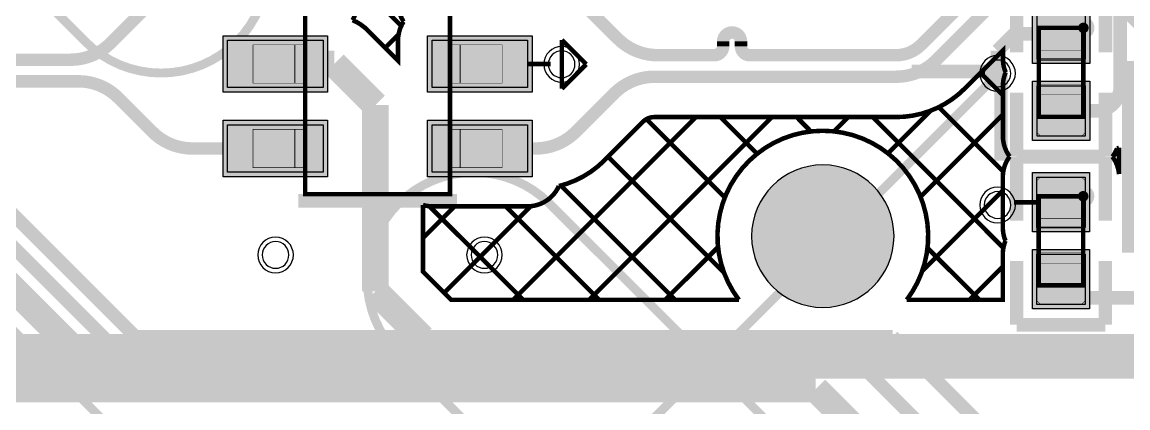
# Model space of a CAD drawing. Header units: millimetres. Extents: x -3 to 238, y -92 to 6.
# Drawn here: x 176.98 to 189.4, y -16.3 to -11.97 of the extents above; entities that cross this region are included whole.
import ezdxf

# ---------------------------------------------------------------- set-up
doc = ezdxf.new("R2010")
doc.units = ezdxf.units.MM
doc.header["$MEASUREMENT"] = 0
for name, color, linetype, true_color in [('Bottom-Layer', 7, 'Continuous', 0x0000ff), ('Bottom-Paste-Mask-Layer', 7, 'Continuous', 0x800000), ('Bottom-Silkscreen-Layer', 7, 'Continuous', 0x66cc33), ('Bottom-Solder-Mask-Layer', 7, 'Continuous', 0xaa00ff), ('Component-Marking-Layer', 7, 'Continuous', 0x66ffcc), ('Component-Shape-Layer', 7, 'Continuous', 0x00cccc), ('Document-Layer', 7, 'Continuous', 0xffffff), ('Hole-Layer', 7, 'Continuous', 0x222222), ('Multi-Layer', 7, 'Continuous', 0xc0c0c0), ('Pin-Floating-Layer', 7, 'Continuous', 0xff99ff), ('Pin-Soldering-Layer', 7, 'Continuous', 0xcc9999), ('Top-Layer', 7, 'Continuous', 0xff0000), ('Top-Paste-Mask-Layer', 7, 'Continuous', 0x808080), ('Top-Solder-Mask-Layer', 7, 'Continuous', 0x800080)]:
    doc.layers.add(name, color=color, linetype=linetype, true_color=true_color)

msp = doc.modelspace()

# ---------------------------------------------------------------- hatches: boundary and pattern name
at = {"layer": 'Bottom-Layer'}
for points in [[(188.382, -11.819), (188.922, -11.819), (188.922, -12.385), (188.382, -12.385)], [(179.29, -12.174), (180.362, -12.174), (180.362, -12.706), (179.29, -12.706)], [(181.588, -12.174), (182.66, -12.174), (182.66, -12.706), (181.588, -12.706)], [(188.382, -12.685), (188.922, -12.685), (188.922, -13.251), (188.382, -13.251)], [(179.29, -13.124), (180.362, -13.124), (180.362, -13.656), (179.29, -13.656)], [(181.588, -13.124), (182.66, -13.124), (182.66, -13.656), (181.588, -13.656)], [(185.175, -14.375, 1), (186.775, -14.375, 1)], [(188.38, -13.711), (188.92, -13.711), (188.92, -14.277), (188.38, -14.277)], [(188.38, -14.577), (188.92, -14.577), (188.92, -15.142), (188.38, -15.142)]]:
    msp.add_hatch(color=256, dxfattribs=at).paths.add_polyline_path(points)
at = {"layer": 'Bottom-Paste-Mask-Layer'}
for points in [[(188.882, -12.4), (188.422, -12.4), (188.382, -12.36), (188.382, -11.859), (188.422, -11.819), (188.882, -11.819), (188.922, -11.859), (188.922, -12.36)], [(188.882, -12.4), (188.422, -12.4), (188.382, -12.36), (188.382, -11.859), (188.422, -11.819), (188.882, -11.819), (188.922, -11.859), (188.922, -12.36)], [(179.29, -12.174), (180.362, -12.174), (180.362, -12.706), (179.29, -12.706)], [(181.588, -12.174), (182.66, -12.174), (182.66, -12.706), (181.588, -12.706)], [(188.882, -12.67), (188.422, -12.67), (188.382, -12.71), (188.382, -13.211), (188.422, -13.251), (188.882, -13.251), (188.922, -13.211), (188.922, -12.71)], [(188.882, -12.67), (188.422, -12.67), (188.382, -12.71), (188.382, -13.211), (188.422, -13.251), (188.882, -13.251), (188.922, -13.211), (188.922, -12.71)], [(179.29, -13.124), (180.362, -13.124), (180.362, -13.656), (179.29, -13.656)], [(181.588, -13.124), (182.66, -13.124), (182.66, -13.656), (181.588, -13.656)], [(185.175, -14.375, 1), (186.775, -14.375, 1)], [(188.88, -14.292), (188.42, -14.292), (188.38, -14.252), (188.38, -13.751), (188.42, -13.711), (188.88, -13.711), (188.92, -13.751), (188.92, -14.252)], [(188.88, -14.292), (188.42, -14.292), (188.38, -14.252), (188.38, -13.751), (188.42, -13.711), (188.88, -13.711), (188.92, -13.751), (188.92, -14.252)], [(188.88, -14.562), (188.42, -14.562), (188.38, -14.602), (188.38, -15.102), (188.42, -15.142), (188.88, -15.142), (188.92, -15.102), (188.92, -14.602)], [(188.88, -14.562), (188.42, -14.562), (188.38, -14.602), (188.38, -15.102), (188.42, -15.142), (188.88, -15.142), (188.92, -15.102), (188.92, -14.602)]]:
    msp.add_hatch(color=256, dxfattribs=at).paths.add_polyline_path(points)
at = {"layer": 'Bottom-Solder-Mask-Layer'}
for points in [[(188.331, -11.769), (188.973, -11.769), (188.973, -12.436), (188.331, -12.436)], [(179.239, -12.123), (180.413, -12.123), (180.413, -12.757), (179.239, -12.757)], [(181.537, -12.123), (182.711, -12.123), (182.711, -12.757), (181.537, -12.757)], [(188.331, -12.634), (188.973, -12.634), (188.973, -13.302), (188.331, -13.302)], [(179.239, -13.073), (180.413, -13.073), (180.413, -13.707), (179.239, -13.707)], [(181.537, -13.073), (182.711, -13.073), (182.711, -13.707), (181.537, -13.707)], [(185.175, -14.375, 1), (186.775, -14.375, 1)], [(188.329, -13.66), (188.971, -13.66), (188.971, -14.328), (188.329, -14.328)], [(188.329, -14.526), (188.971, -14.526), (188.971, -15.193), (188.329, -15.193)]]:
    msp.add_hatch(color=256, dxfattribs=at).paths.add_polyline_path(points)
at = {"layer": 'Component-Marking-Layer'}
for points in [[(188.842, -12.035, 1), (188.962, -12.035, 1)], [(188.842, -12.035, 1), (188.962, -12.035, 1)], [(188.84, -13.927, 1), (188.96, -13.927, 1)], [(188.84, -13.927, 1), (188.96, -13.927, 1)]]:
    msp.add_hatch(color=256, dxfattribs=at).paths.add_polyline_path(points)
at = {"layer": 'Hole-Layer'}
msp.add_hatch(color=256, dxfattribs=at).paths.add_polyline_path([(185.175, -14.375, 1), (186.775, -14.375, 1)])
at = {"layer": 'Multi-Layer'}
msp.add_hatch(color=256, dxfattribs=at).paths.add_polyline_path([(185.175, -14.375, 1), (186.775, -14.375, 1)])
msp.add_hatch(color=256, dxfattribs=at).paths.add_polyline_path([(185.175, -14.375, 1), (186.775, -14.375, 1)])
msp.add_hatch(color=256, dxfattribs=at).paths.add_polyline_path([(185.175, -14.375, 1), (186.775, -14.375, 1)])
at = {"layer": 'Pin-Floating-Layer'}
for points in [[(180.04, -12.225), (180.04, -12.655), (180.172, -12.655), (180.172, -12.225)], [(180.04, -12.225), (180.04, -12.655), (180.172, -12.655), (180.172, -12.225)], [(181.778, -12.225), (181.778, -12.655), (181.91, -12.655), (181.91, -12.225)], [(181.778, -12.225), (181.778, -12.655), (181.91, -12.655), (181.91, -12.225)], [(180.04, -13.175), (180.04, -13.605), (180.172, -13.605), (180.172, -13.175)], [(180.04, -13.175), (180.04, -13.605), (180.172, -13.605), (180.172, -13.175)], [(181.778, -13.175), (181.778, -13.605), (181.91, -13.605), (181.91, -13.175)], [(181.778, -13.175), (181.778, -13.605), (181.91, -13.605), (181.91, -13.175)]]:
    msp.add_hatch(color=256, dxfattribs=at).paths.add_polyline_path(points)
at = {"layer": 'Pin-Soldering-Layer'}
for points in [[(188.402, -12.286), (188.902, -12.286), (188.902, -12.036), (188.402, -12.036)], [(188.402, -12.286), (188.902, -12.286), (188.902, -12.036), (188.402, -12.036)], [(180.05, -12.225), (180.05, -12.655), (179.575, -12.655), (179.575, -12.225)], [(180.05, -12.225), (180.05, -12.655), (179.575, -12.655), (179.575, -12.225)], [(181.9, -12.225), (181.9, -12.655), (182.375, -12.655), (182.375, -12.225)], [(181.9, -12.225), (181.9, -12.655), (182.375, -12.655), (182.375, -12.225)], [(188.902, -12.787), (188.402, -12.787), (188.402, -13.037), (188.902, -13.037)], [(188.902, -12.787), (188.402, -12.787), (188.402, -13.037), (188.902, -13.037)], [(180.05, -13.175), (180.05, -13.605), (179.575, -13.605), (179.575, -13.175)], [(180.05, -13.175), (180.05, -13.605), (179.575, -13.605), (179.575, -13.175)], [(181.9, -13.175), (181.9, -13.605), (182.375, -13.605), (182.375, -13.175)], [(181.9, -13.175), (181.9, -13.605), (182.375, -13.605), (182.375, -13.175)], [(188.4, -14.178), (188.9, -14.178), (188.9, -13.928), (188.4, -13.928)], [(188.4, -14.178), (188.9, -14.178), (188.9, -13.928), (188.4, -13.928)], [(188.9, -14.678), (188.4, -14.678), (188.4, -14.928), (188.9, -14.928)], [(188.9, -14.678), (188.4, -14.678), (188.4, -14.928), (188.9, -14.928)]]:
    msp.add_hatch(color=256, dxfattribs=at).paths.add_polyline_path(points)
at = {"layer": 'Top-Layer'}
msp.add_hatch(color=256, dxfattribs=at).paths.add_polyline_path([(185.175, -14.375, 1), (186.775, -14.375, 1)])
at = {"layer": 'Top-Paste-Mask-Layer'}
msp.add_hatch(color=256, dxfattribs=at).paths.add_polyline_path([(185.175, -14.375, 1), (186.775, -14.375, 1)])
at = {"layer": 'Top-Solder-Mask-Layer'}
msp.add_hatch(color=256, dxfattribs=at).paths.add_polyline_path([(185.175, -14.375, 1), (186.775, -14.375, 1)])

# ---------------------------------------------------------------- linework, layer by layer
at = {"layer": 'Bottom-Layer'}
for points, const_width in [([(187.077, -12.227), (190.263, -9.04)], 0.14), ([(187.248, -12.398), (190.434, -9.211)], 0.14), ([(189.315, -12.699), (189.315, -11.424)], 0.152), ([(180.746, -11.519), (181.24, -12.013)], 0.0508), ([(177.975, -12.207), (178.506, -11.676)], 0.14), ([(183.192, -11.676), (183.672, -12.156)], 0.14), ([(188.127, -12.102), (187.938, -12.291)], 0.152), ([(188.652, -12.102), (188.127, -12.102)], 0.152), ([(181.06, -12.258), (181.211, -12.107)], 0.0508), ([(184.856, -12.242), (184.856, -12.187)], 0.14), ([(185.056, -12.187), (185.056, -12.242)], 0.14), ([(180.488, -12.44), (179.826, -12.44)], 0.3), ([(180.951, -12.903), (180.488, -12.44)], 0.3), ([(184.121, -12.342), (184.756, -12.342)], 0.14), ([(185.156, -12.342), (186.799, -12.342)], 0.14), ([(187.938, -12.291), (187.938, -12.546)], 0.152), ([(169.23, -12.393), (177.526, -12.393)], 0.14), ([(182.658, -12.44), (182.917, -12.44)], 0.0508), ([(184.083, -12.584), (186.799, -12.584)], 0.14), ([(187.746, -12.54), (187.998, -12.792)], 0.0508), ([(169.23, -12.635), (177.614, -12.635)], 0.14), ([(178.063, -12.821), (178.446, -13.204)], 0.14), ([(180.951, -14.994), (180.951, -12.903)], 0.3), ([(183.2, -13.204), (183.634, -12.77)], 0.14), ([(187.278, -12.926), (188.002, -13.65)], 0.0508), ([(188.652, -12.968), (189.046, -12.968)], 0.152), ([(182.498, -15.09), (184.551, -13.037)], 0.0508), ([(183.352, -15.09), (185.405, -13.037)], 0.0508), ([(183.995, -13.06), (184.875, -13.94)], 0.0508), ([(184.826, -13.037), (185.238, -13.449)], 0.0508), ([(185.681, -13.037), (185.842, -13.199)], 0.0508), ([(186.099, -13.198), (186.26, -13.037)], 0.0508), ([(186.535, -13.037), (188.003, -14.506)], 0.0508), ([(186.707, -13.444), (187.184, -12.967)], 0.0508), ([(187.073, -13.932), (187.998, -13.007)], 0.0508), ([(178.895, -13.39), (179.826, -13.39)], 0.14), ([(182.124, -13.39), (182.751, -13.39)], 0.14), ([(189.229, -13.484), (189.302, -13.411)], 0.0508), ([(183.563, -13.482), (184.865, -14.784)], 0.0508), ([(183.033, -13.806), (184.317, -15.09)], 0.0508), ([(187.092, -14.767), (187.997, -13.863)], 0.0508), ([(181.484, -14.396), (181.841, -14.04)], 0.0508), ([(181.556, -14.038), (182.609, -15.09)], 0.0508), ([(181.723, -15.012), (182.696, -14.038)], 0.0508), ([(182.412, -14.04), (183.463, -15.09)], 0.0508), ([(188.383, -13.994), (188.124, -13.994)], 0.0508), ([(184.206, -15.09), (184.798, -14.499)], 0.0508), ([(187.151, -14.508), (187.734, -15.09)], 0.0508), ([(187.623, -15.09), (187.997, -14.717)], 0.0508), ([(181.476, -15.52), (180.951, -14.994)], 0.3), ([(188.858, -15.067), (188.65, -14.86)], 0.152), ([(190.343, -15.067), (188.858, -15.067)], 0.152), ([(181.476, -15.724), (181.476, -15.52)], 0.3), ([(181.476, -15.724), (171.74, -15.724)], 0.5), ([(190.97, -15.724), (181.476, -15.724)], 0.5)]:
    msp.add_lwpolyline(points, dxfattribs=dict(at, const_width=const_width))
for points, const_width in [([(181.205, -11.756, 0.145), (181.267, -11.965, 0.145), (181.205, -12.174), (181.205, -12.403), (180.865, -12.063, 0.097), (180.694, -11.948, 0.132), (180.746, -11.756)], 0.0508), ([(185.056, -12.187, 1), (184.856, -12.187)], 0.14), ([(177.526, -12.393, 0.199), (177.975, -12.207)], 0.14), ([(183.672, -12.156, 0.199), (184.121, -12.342)], 0.14), ([(186.799, -12.342, 0.199), (187.077, -12.227)], 0.14), ([(184.756, -12.342, 0.414), (184.856, -12.242)], 0.14), ([(185.056, -12.242, 0.414), (185.156, -12.342)], 0.14), ([(186.799, -12.584, 0.199), (187.248, -12.398)], 0.14), ([(184.083, -12.584, 0.199), (183.634, -12.77)], 0.14), ([(178.063, -12.821, 0.199), (177.614, -12.635)], 0.14), ([(189.046, -12.968, 0.414), (189.315, -12.699)], 0.152), ([(178.446, -13.204, 0.199), (178.895, -13.39)], 0.14), ([(182.751, -13.39, 0.199), (183.2, -13.204)], 0.14)]:
    msp.add_lwpolyline(points, format="xyb", dxfattribs=dict(at, const_width=const_width))
for points in [[(188.382, -11.819), (188.922, -11.819), (188.922, -12.385), (188.382, -12.385)], [(179.29, -12.174), (180.362, -12.174), (180.362, -12.706), (179.29, -12.706)], [(181.588, -12.174), (182.66, -12.174), (182.66, -12.706), (181.588, -12.706)], [(188.382, -12.685), (188.922, -12.685), (188.922, -13.251), (188.382, -13.251)], [(179.29, -13.124), (180.362, -13.124), (180.362, -13.656), (179.29, -13.656)], [(181.588, -13.124), (182.66, -13.124), (182.66, -13.656), (181.588, -13.656)], [(188.38, -13.711), (188.92, -13.711), (188.92, -14.277), (188.38, -14.277)], [(188.38, -14.577), (188.92, -14.577), (188.92, -15.142), (188.38, -15.142)]]:
    msp.add_lwpolyline(points, close=True, dxfattribs=at)
at = {"layer": 'Bottom-Layer', "const_width": 0.0508}
for points in [[(183.319, -12.444), (183.044, -12.17, -0.003), (183.044, -12.174), (183.044, -12.706, -0.008), (183.044, -12.719), (183.313, -12.449, -0.002)], [(181.484, -14.025, 0.069), (181.588, -14.04), (182.66, -14.04, 0.296), (183.011, -13.812, 0.137), (183.521, -13.525), (183.955, -13.09, -0.199), (184.083, -13.037), (186.799, -13.037, 0.199), (187.568, -12.718), (187.998, -12.288), (187.998, -12.385, 0.101), (188.029, -12.535, 0.101), (187.998, -12.685), (187.998, -13.251, 0.162), (188.074, -13.48, 0.163), (187.997, -13.711), (187.997, -14.277, 0.101), (188.027, -14.427, 0.101), (187.997, -14.577), (187.997, -15.09), (186.918, -15.09, 0.62), (185.975, -13.191, 0.62), (185.033, -15.09), (181.801, -15.09), (181.484, -14.773)], [(189.28, -13.389, 0.008), (189.302, -13.381), (189.302, -13.678, 0.139), (189.228, -13.482, 0.07)]]:
    msp.add_lwpolyline(points, format="xyb", close=True, dxfattribs=at)
at = {"layer": 'Bottom-Layer'}
msp.add_lwpolyline([(185.175, -14.375, 1), (186.775, -14.375), (186.775, -14.375, 1), (185.175, -14.375)], format="xyb", dxfattribs=at)
at = {"layer": 'Bottom-Paste-Mask-Layer', "const_width": 0.00508}
for points in [[(188.882, -12.4), (188.422, -12.4), (188.382, -12.36), (188.382, -11.859), (188.422, -11.819), (188.882, -11.819), (188.922, -11.859), (188.922, -12.36)], [(188.882, -12.4), (188.422, -12.4), (188.382, -12.36), (188.382, -11.859), (188.422, -11.819), (188.882, -11.819), (188.922, -11.859), (188.922, -12.36)], [(188.882, -12.67), (188.422, -12.67), (188.382, -12.71), (188.382, -13.211), (188.422, -13.251), (188.882, -13.251), (188.922, -13.211), (188.922, -12.71)], [(188.882, -12.67), (188.422, -12.67), (188.382, -12.71), (188.382, -13.211), (188.422, -13.251), (188.882, -13.251), (188.922, -13.211), (188.922, -12.71)], [(188.88, -14.292), (188.42, -14.292), (188.38, -14.252), (188.38, -13.751), (188.42, -13.711), (188.88, -13.711), (188.92, -13.751), (188.92, -14.252)], [(188.88, -14.292), (188.42, -14.292), (188.38, -14.252), (188.38, -13.751), (188.42, -13.711), (188.88, -13.711), (188.92, -13.751), (188.92, -14.252)], [(188.88, -14.562), (188.42, -14.562), (188.38, -14.602), (188.38, -15.102), (188.42, -15.142), (188.88, -15.142), (188.92, -15.102), (188.92, -14.602)], [(188.88, -14.562), (188.42, -14.562), (188.38, -14.602), (188.38, -15.102), (188.42, -15.142), (188.88, -15.142), (188.92, -15.102), (188.92, -14.602)]]:
    msp.add_lwpolyline(points, close=True, dxfattribs=at)
at = {"layer": 'Bottom-Paste-Mask-Layer'}
for points in [[(179.29, -12.174), (180.362, -12.174), (180.362, -12.706), (179.29, -12.706)], [(181.588, -12.174), (182.66, -12.174), (182.66, -12.706), (181.588, -12.706)], [(179.29, -13.124), (180.362, -13.124), (180.362, -13.656), (179.29, -13.656)], [(181.588, -13.124), (182.66, -13.124), (182.66, -13.656), (181.588, -13.656)]]:
    msp.add_lwpolyline(points, close=True, dxfattribs=at)
msp.add_lwpolyline([(185.175, -14.375, 1), (186.775, -14.375), (186.775, -14.375, 1), (185.175, -14.375)], format="xyb", dxfattribs=at)
at = {"layer": 'Bottom-Silkscreen-Layer', "const_width": 0.152}
for points in [[(188.153, -11.591), (188.153, -12.309)], [(188.153, -11.591), (188.153, -12.309)], [(189.15, -12.309), (189.15, -11.591)], [(189.15, -12.309), (189.15, -11.591)], [(189.41, -14.559), (189.41, -12.407)], [(189.41, -14.559), (189.41, -12.407)], [(188.153, -13.479), (188.153, -12.761)], [(188.153, -13.479), (188.153, -12.761)], [(189.15, -12.761), (189.15, -13.479)], [(189.15, -12.761), (189.15, -13.479)], [(189.149, -13.483), (188.152, -13.483)], [(188.152, -13.483), (188.152, -14.201)], [(189.149, -13.483), (188.152, -13.483)], [(188.152, -13.483), (188.152, -14.201)], [(189.15, -13.479), (188.153, -13.479)], [(189.15, -13.479), (188.153, -13.479)], [(189.149, -14.201), (189.149, -13.483)], [(189.149, -14.201), (189.149, -13.483)], [(181.865, -13.979), (180.086, -13.979)], [(181.865, -13.979), (180.086, -13.979)], [(188.152, -15.371), (188.152, -14.653)], [(188.152, -15.371), (188.152, -14.653)], [(189.149, -14.653), (189.149, -15.371)], [(189.149, -14.653), (189.149, -15.371)], [(189.149, -15.371), (188.152, -15.371)], [(189.149, -15.371), (188.152, -15.371)]]:
    msp.add_lwpolyline(points, dxfattribs=at)
at = {"layer": 'Bottom-Solder-Mask-Layer'}
for points in [[(188.331, -11.769), (188.973, -11.769), (188.973, -12.436), (188.331, -12.436)], [(179.239, -12.123), (180.413, -12.123), (180.413, -12.757), (179.239, -12.757)], [(181.537, -12.123), (182.711, -12.123), (182.711, -12.757), (181.537, -12.757)], [(188.331, -12.634), (188.973, -12.634), (188.973, -13.302), (188.331, -13.302)], [(179.239, -13.073), (180.413, -13.073), (180.413, -13.707), (179.239, -13.707)], [(181.537, -13.073), (182.711, -13.073), (182.711, -13.707), (181.537, -13.707)], [(188.329, -13.66), (188.971, -13.66), (188.971, -14.328), (188.329, -14.328)], [(188.329, -14.526), (188.971, -14.526), (188.971, -15.193), (188.329, -15.193)]]:
    msp.add_lwpolyline(points, close=True, dxfattribs=at)
msp.add_lwpolyline([(185.175, -14.375, 1), (186.775, -14.375), (186.775, -14.375, 1), (185.175, -14.375)], format="xyb", dxfattribs=at)
at = {"layer": 'Component-Marking-Layer', "const_width": 0.129}
for points in [[(188.842, -12.035, 1), (188.962, -12.035), (188.962, -12.035, 1), (188.842, -12.035)], [(188.842, -12.035, 1), (188.962, -12.035), (188.962, -12.035, 1), (188.842, -12.035)], [(188.84, -13.927, 1), (188.96, -13.927), (188.96, -13.927, 1), (188.84, -13.927)], [(188.84, -13.927, 1), (188.96, -13.927), (188.96, -13.927, 1), (188.84, -13.927)]]:
    msp.add_lwpolyline(points, format="xyb", dxfattribs=at)
at = {"layer": 'Component-Shape-Layer', "const_width": 0.0508}
for points in [[(180.162, -10.977), (180.162, -13.903), (181.788, -13.903), (181.788, -10.977)], [(180.162, -10.977), (180.162, -13.903), (181.788, -13.903), (181.788, -10.977)], [(188.902, -12.035), (188.402, -12.035), (188.402, -13.035), (188.902, -13.035)], [(188.902, -12.035), (188.402, -12.035), (188.402, -13.035), (188.902, -13.035)], [(188.9, -13.927), (188.4, -13.927), (188.4, -14.927), (188.9, -14.927)], [(188.9, -13.927), (188.4, -13.927), (188.4, -14.927), (188.9, -14.927)]]:
    msp.add_lwpolyline(points, close=True, dxfattribs=at)
at = {"layer": 'Document-Layer', "const_width": 0.1}
for points in [[(172.249, -3.351, 1), (170.552, -5.049), (177.694, -12.191, 1), (179.391, -10.494)], [(184.249, -3.351, 1), (182.552, -5.049), (189.694, -12.191, 1), (191.392, -10.494)], [(191.392, -22.494), (182.906, -14.009, 1), (181.209, -15.706), (189.694, -24.191, 1)]]:
    msp.add_lwpolyline(points, format="xyb", close=True, dxfattribs=at)
at = {"layer": 'Document-Layer'}
for points, const_width in [([(173.925, -12.474), (188.024, -26.574)], 0.1), ([(173.925, -26.574), (188.024, -12.474)], 0.1), ([(187.975, -12.525), (186.975, -12.525)], 0.15), ([(187.975, -12.525), (186.975, -12.525)], 0.15), ([(187.975, -12.525), (187.975, -13.525)], 0.15), ([(187.975, -12.525), (187.975, -13.525)], 0.15)]:
    msp.add_lwpolyline(points, dxfattribs=dict(at, const_width=const_width))
at = {"layer": 'Hole-Layer'}
for points in [[(182.892, -12.444, 1), (183.192, -12.444, 1)], [(187.788, -12.546, 1), (188.088, -12.546, 1)], [(187.788, -14.025, 1), (188.088, -14.025, 1)], [(179.679, -14.586, 1), (179.979, -14.586, 1)], [(182.025, -14.586, 1), (182.325, -14.586, 1)]]:
    msp.add_lwpolyline(points, format="xyb", close=True, dxfattribs=at)
msp.add_lwpolyline([(185.175, -14.375, 1), (186.775, -14.375), (186.775, -14.375, 1), (185.175, -14.375)], format="xyb", dxfattribs=at)
at = {"layer": 'Multi-Layer'}
for points in [[(182.842, -12.444, 1), (183.242, -12.444, 1)], [(187.738, -12.546, 1), (188.138, -12.546, 1)], [(187.738, -14.025, 1), (188.138, -14.025, 1)], [(179.629, -14.586, 1), (180.029, -14.586, 1)], [(181.975, -14.586, 1), (182.375, -14.586, 1)]]:
    msp.add_lwpolyline(points, format="xyb", close=True, dxfattribs=at)
msp.add_lwpolyline([(185.175, -14.375, 1), (186.775, -14.375), (186.775, -14.375, 1), (185.175, -14.375)], format="xyb", dxfattribs=at)
msp.add_lwpolyline([(185.175, -14.375, 1), (186.775, -14.375), (186.775, -14.375, 1), (185.175, -14.375)], format="xyb", dxfattribs=at)
msp.add_lwpolyline([(185.175, -14.375, 1), (186.775, -14.375), (186.775, -14.375, 1), (185.175, -14.375)], format="xyb", dxfattribs=at)
at = {"layer": 'Pin-Floating-Layer', "const_width": 0.00508}
for points in [[(180.04, -12.225), (180.04, -12.655), (180.172, -12.655), (180.172, -12.225)], [(180.04, -12.225), (180.04, -12.655), (180.172, -12.655), (180.172, -12.225)], [(181.778, -12.225), (181.778, -12.655), (181.91, -12.655), (181.91, -12.225)], [(181.778, -12.225), (181.778, -12.655), (181.91, -12.655), (181.91, -12.225)], [(180.04, -13.175), (180.04, -13.605), (180.172, -13.605), (180.172, -13.175)], [(180.04, -13.175), (180.04, -13.605), (180.172, -13.605), (180.172, -13.175)], [(181.778, -13.175), (181.778, -13.605), (181.91, -13.605), (181.91, -13.175)], [(181.778, -13.175), (181.778, -13.605), (181.91, -13.605), (181.91, -13.175)]]:
    msp.add_lwpolyline(points, close=True, dxfattribs=at)
at = {"layer": 'Pin-Soldering-Layer', "const_width": 0.00508}
for points in [[(188.402, -12.286), (188.902, -12.286), (188.902, -12.036), (188.402, -12.036)], [(188.402, -12.286), (188.902, -12.286), (188.902, -12.036), (188.402, -12.036)], [(180.05, -12.225), (180.05, -12.655), (179.575, -12.655), (179.575, -12.225)], [(180.05, -12.225), (180.05, -12.655), (179.575, -12.655), (179.575, -12.225)], [(181.9, -12.225), (181.9, -12.655), (182.375, -12.655), (182.375, -12.225)], [(181.9, -12.225), (181.9, -12.655), (182.375, -12.655), (182.375, -12.225)], [(188.902, -12.787), (188.402, -12.787), (188.402, -13.037), (188.902, -13.037)], [(188.902, -12.787), (188.402, -12.787), (188.402, -13.037), (188.902, -13.037)], [(180.05, -13.175), (180.05, -13.605), (179.575, -13.605), (179.575, -13.175)], [(180.05, -13.175), (180.05, -13.605), (179.575, -13.605), (179.575, -13.175)], [(181.9, -13.175), (181.9, -13.605), (182.375, -13.605), (182.375, -13.175)], [(181.9, -13.175), (181.9, -13.605), (182.375, -13.605), (182.375, -13.175)], [(188.4, -14.178), (188.9, -14.178), (188.9, -13.928), (188.4, -13.928)], [(188.4, -14.178), (188.9, -14.178), (188.9, -13.928), (188.4, -13.928)], [(188.9, -14.678), (188.4, -14.678), (188.4, -14.928), (188.9, -14.928)], [(188.9, -14.678), (188.4, -14.678), (188.4, -14.928), (188.9, -14.928)]]:
    msp.add_lwpolyline(points, close=True, dxfattribs=at)
at = {"layer": 'Top-Layer'}
for points, const_width in [([(178.254, -15.504), (170.857, -8.107)], 0.152), ([(178.148, -15.761), (170.968, -8.582)], 0.152), ([(170.867, -8.949), (178.011, -16.092)], 0.3), ([(186.758, -15.504), (178.254, -15.504)], 0.152), ([(187.862, -16.608), (186.758, -15.504)], 0.152), ([(186.342, -15.761), (178.148, -15.761)], 0.152), ([(187.19, -16.609), (186.342, -15.761)], 0.152), ([(178.011, -16.092), (157.412, -16.092)], 0.3), ([(185.895, -16.092), (178.011, -16.092)], 0.3), ([(186.961, -17.158), (185.895, -16.092)], 0.3)]:
    msp.add_lwpolyline(points, dxfattribs=dict(at, const_width=const_width))
msp.add_lwpolyline([(185.175, -14.375, 1), (186.775, -14.375), (186.775, -14.375, 1), (185.175, -14.375)], format="xyb", dxfattribs=at)
at = {"layer": 'Top-Paste-Mask-Layer'}
msp.add_lwpolyline([(185.175, -14.375, 1), (186.775, -14.375), (186.775, -14.375, 1), (185.175, -14.375)], format="xyb", dxfattribs=at)
at = {"layer": 'Top-Solder-Mask-Layer'}
msp.add_lwpolyline([(185.175, -14.375, 1), (186.775, -14.375), (186.775, -14.375, 1), (185.175, -14.375)], format="xyb", dxfattribs=at)

doc.saveas('drawing.dxf')
